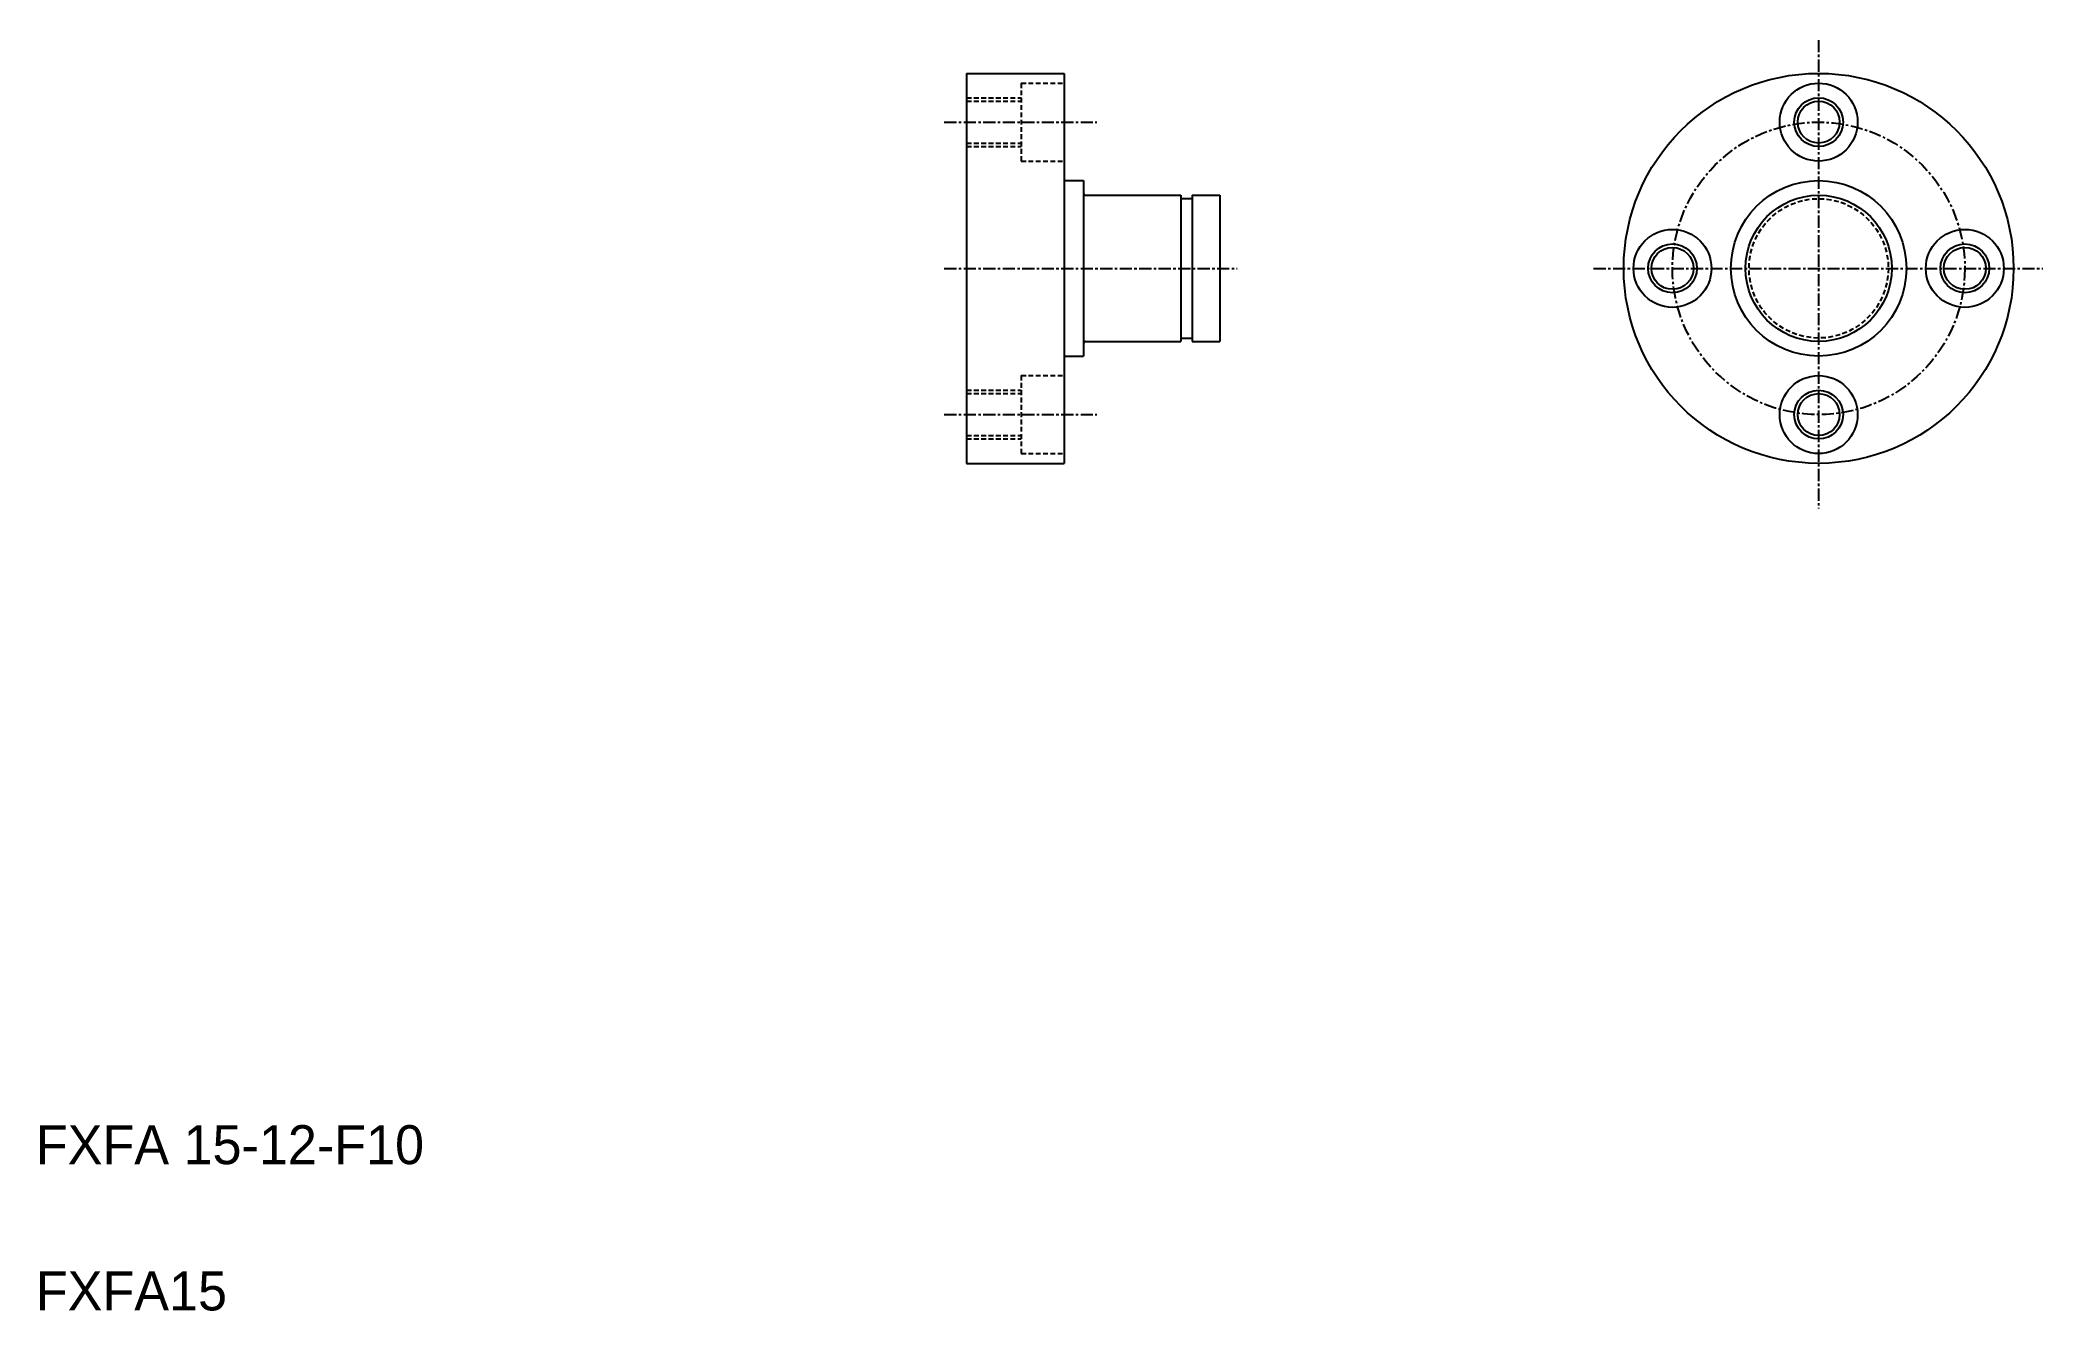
# Model space of a CAD drawing. Extents: x 21 to 227, y 132 to 262.
import ezdxf

# ---------------------------------------------------------------- set-up
doc = ezdxf.new("R2010")
doc.units = 0
doc.linetypes.add('CENTER', pattern=[2, 1.25, -0.25, 0.25, -0.25])
doc.linetypes.add('DASHED', pattern=[0.75, 0.5, -0.25])
doc.layers.get('0').update_dxf_attribs({"linetype": 'CONTINUOUS'})
doc.layers.add('CENTER', color=1, linetype='CENTER')

msp = doc.modelspace()

# ---------------------------------------------------------------- linework, layer by layer
at = {"color": 7, "linetype": 'CONTINUOUS'}
for p, q in [((116.45, 258.74), (116.45, 218.74)), ((116.45, 258.74), (126.45, 258.74)), ((126.45, 258.74), (126.45, 218.74)), ((126.45, 247.74), (128.45, 247.74)), ((126.45, 247.74), (126.45, 247.74)), ((128.45, 247.74), (128.45, 229.74)), ((128.65, 246.24), (138.45, 246.24)), ((138.45, 246.24), (138.45, 231.24)), ((138.45, 245.89), (139.6, 245.89)), ((139.6, 246.24), (139.6, 231.24)), ((139.6, 246.24), (142.45, 246.24)), ((142.45, 246.24), (142.45, 231.24)), ((126.45, 238.74), (126.45, 238.74)), ((128.65, 231.24), (138.45, 231.24)), ((138.45, 231.59), (139.6, 231.59)), ((139.6, 231.24), (142.45, 231.24)), ((126.45, 229.74), (128.45, 229.74)), ((116.45, 218.74), (126.45, 218.74))]:
    msp.add_line(p, q, dxfattribs=at)
at = {"color": 3, "linetype": 'DASHED'}
for p, q in [((122.05, 257.74), (126.45, 257.74)), ((122.05, 257.74), (122.05, 249.74)), ((116.45, 256.24), (122.05, 256.24)), ((116.45, 255.89), (122.05, 255.89)), ((116.45, 251.59), (122.05, 251.59)), ((116.45, 251.24), (122.05, 251.24)), ((122.05, 249.74), (126.45, 249.74)), ((116.45, 226.24), (122.05, 226.24)), ((122.05, 227.74), (122.05, 219.74)), ((122.05, 227.74), (126.45, 227.74)), ((116.45, 225.89), (122.05, 225.89)), ((116.45, 221.59), (122.05, 221.59)), ((116.45, 221.24), (122.05, 221.24)), ((122.05, 219.74), (126.45, 219.74))]:
    msp.add_line(p, q, dxfattribs=at)
at = {"color": 7, "linetype": 'CONTINUOUS'}
for centre, radius in [((203.88, 238.74), 20), ((203.88, 253.74), 4), ((203.88, 253.74), 2.15), ((203.88, 238.74), 9), ((203.88, 238.74), 7.5), ((188.88, 238.74), 4), ((218.88, 238.74), 4), ((188.88, 238.74), 2.15), ((218.88, 238.74), 2.15), ((203.88, 223.74), 4), ((203.88, 223.74), 2.15)]:
    msp.add_circle(centre, radius, dxfattribs=at)
at = {"color": 3, "linetype": 'CONTINUOUS'}
for centre in [(203.88, 253.74), (188.88, 238.74), (218.88, 238.74), (203.88, 223.74)]:
    msp.add_circle(centre, 2.5, dxfattribs=at)
at = {"color": 3, "linetype": 'DASHED'}
msp.add_circle((203.88, 238.74), 7.15, dxfattribs=at)
at = {"color": 7, "linetype": 'CONTINUOUS'}
for centre, start, end in [((128.65, 246.44), 180, 270), ((128.65, 231.04), 90, 180)]:
    msp.add_arc(centre, 0.2, start, end, dxfattribs=at)
at = {"layer": 'CENTER', "color": 1, "linetype": 'CENTER'}
for p, q in [((203.88, 262.16), (203.88, 214.12)), ((114.16, 253.74), (129.82, 253.74)), ((114.16, 238.74), (144.23, 238.74)), ((180.78, 238.74), (226.89, 238.74)), ((114.16, 223.74), (129.82, 223.74))]:
    msp.add_line(p, q, dxfattribs=at)
msp.add_circle((203.88, 238.74), 15, dxfattribs=at)

# ---------------------------------------------------------------- texts
at = {"color": 7, "linetype": 'CONTINUOUS'}
for s, p in [('FXFA 15-12-F10', (20.95, 146.85)), ('FXFA15', (20.95, 131.85))]:
    msp.add_text(s, height=4, dxfattribs=at).set_placement(p)

doc.saveas('drawing.dxf')
